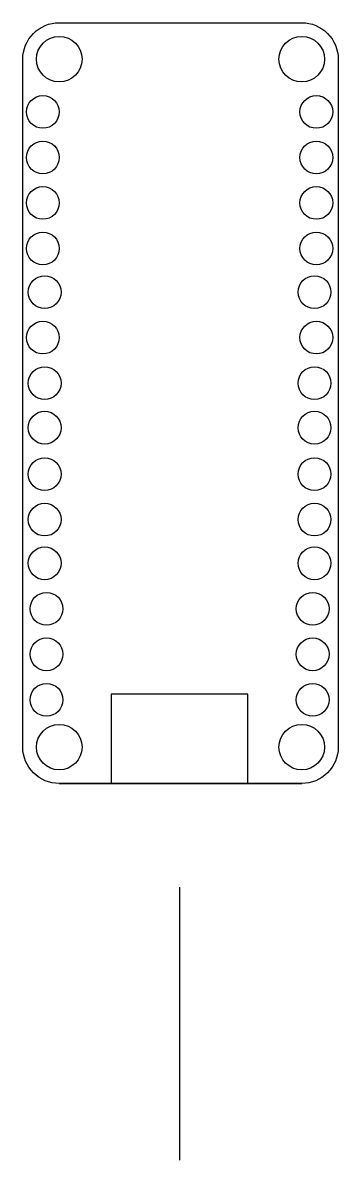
# Model space of a CAD drawing. Header units: millimetres. Extents: x -8.6 to 8.7, y -41 to 21.5.
import ezdxf

# ---------------------------------------------------------------- set-up
doc = ezdxf.new("R2010")
doc.units = ezdxf.units.MM
doc.layers.get('0').update_dxf_attribs({"linetype": 'CONTINUOUS'})

msp = doc.modelspace()

# ---------------------------------------------------------------- linework, layer by layer
for p, q in [((-6.6, -20.3), (6.7, -20.3)), ((0, -26), (0, -41))]:
    msp.add_line(p, q)
msp.add_lwpolyline([(-8.6, 19.5, -0.414214), (-6.6, 21.5), (6.7, 21.5, -0.414214), (8.7, 19.5), (8.7, -18.3, -0.414214), (6.7, -20.3), (-6.6, -20.3, -0.414214), (-8.6, -18.3)], format="xyb", close=True)
msp.add_lwpolyline([(-3.75, -20.3), (3.75, -20.3), (3.75, -15.4), (-3.75, -15.4)], close=True)
for centre, radius in [((-6.6, 19.5), 1.25), ((6.7, 19.5), 1.25), ((-7.5, 16.6), 0.9), ((7.5, 16.6), 0.9), ((-7.5, 14.1), 0.9), ((7.5, 14.1), 0.9), ((-7.5, 11.6), 0.9), ((7.5, 11.6), 0.9), ((-7.5, 9.1), 0.9), ((7.5, 9.1), 0.9), ((-7.4, 6.7), 0.9), ((7.4, 6.7), 0.9), ((-7.5, 4.2), 0.9), ((7.5, 4.2), 0.9), ((-7.4, 1.7), 0.9), ((7.4, 1.7), 0.9), ((-7.4, -0.75), 0.9), ((7.4, -0.75), 0.9), ((-7.4, -3.3), 0.9), ((7.4, -3.3), 0.9), ((-7.4, -5.8), 0.9), ((7.4, -5.8), 0.9), ((-7.4, -8.2), 0.9), ((7.4, -8.2), 0.9), ((-7.3, -10.7), 0.9), ((7.3, -10.7), 0.9), ((-7.3, -13.2), 0.9), ((7.3, -13.2), 0.9), ((-7.3, -15.7), 0.9), ((7.3, -15.7), 0.9), ((-6.6, -18.3), 1.25), ((6.7, -18.3), 1.25)]:
    msp.add_circle(centre, radius)

doc.saveas('drawing.dxf')
